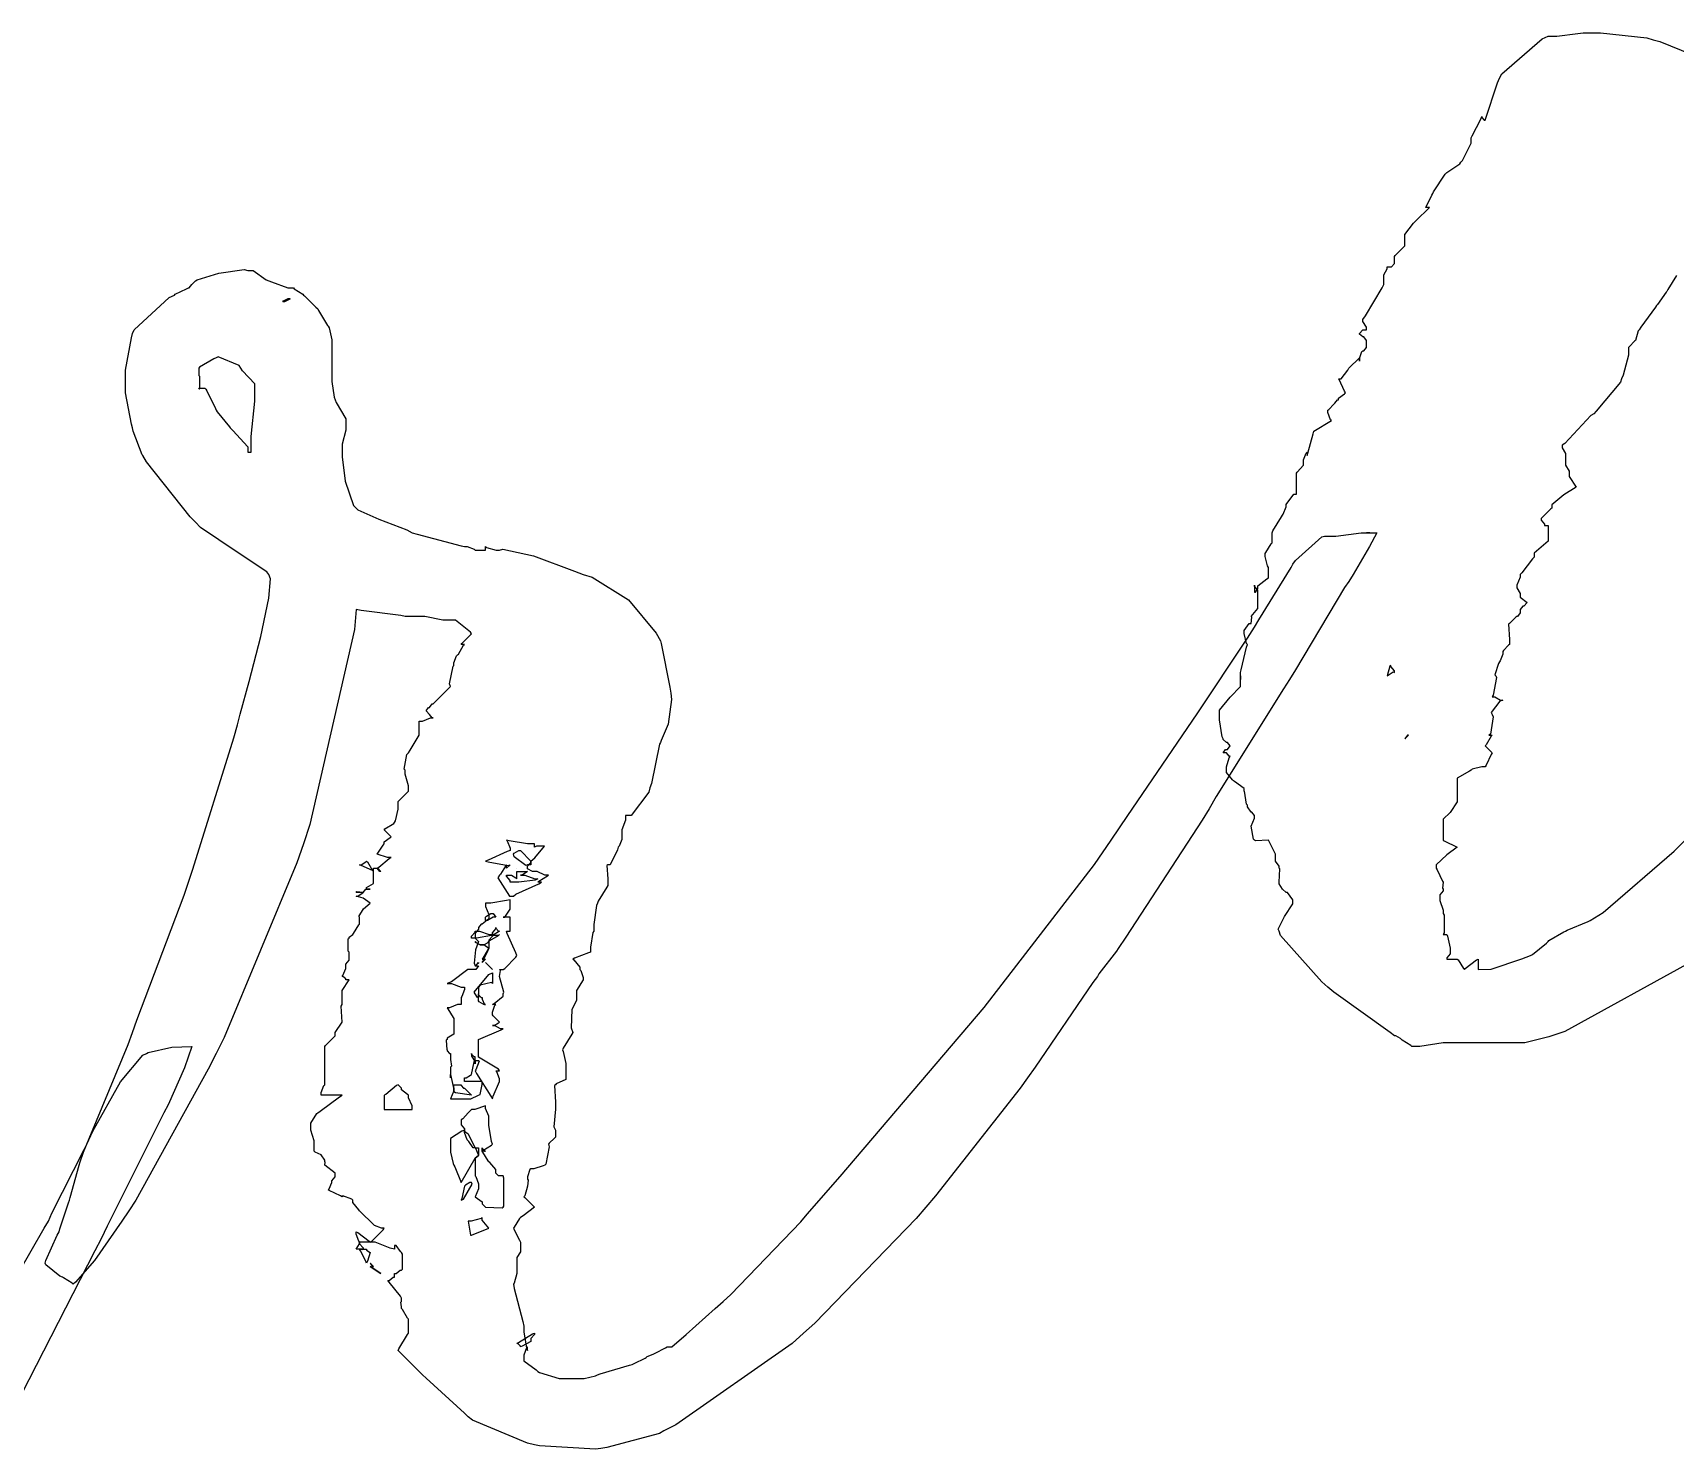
# Model space of a CAD drawing. Extents: x 51 to 306, y 22 to 311.
# Drawn here: x 119.29 to 135.87, y 203.09 to 217.38 of the extents above; entities that cross this region are included whole.
import ezdxf

# ---------------------------------------------------------------- set-up
doc = ezdxf.new("R2010")
doc.units = 0
doc.header["$MEASUREMENT"] = 0

msp = doc.modelspace()

# ---------------------------------------------------------------- linework, layer by layer
at = {"color": 7}
for points in [[(136.048, 208.015), (134.753, 207.301), (134.621, 207.257), (134.593, 207.249), (134.349, 207.187), (134.268, 207.187), (134.162, 207.187), (133.922, 207.187), (133.843, 207.187), (133.79, 207.187), (133.671, 207.187), (133.633, 207.187), (133.526, 207.187), (133.288, 207.151), (133.21, 207.151), (133.2, 207.161), (133.112, 207.213), (133.103, 207.221), (133.094, 207.231), (133.048, 207.257), (133.033, 207.257), (132.989, 207.293), (132.423, 207.698), (132.362, 207.75), (132.3, 207.804), (131.885, 208.271), (131.869, 208.315), (131.859, 208.333), (131.925, 208.461), (132.009, 208.589), (132.009, 208.632), (132.009, 208.632), (131.955, 208.704), (131.939, 208.704), (131.903, 208.738), (131.903, 208.738), (131.869, 208.792), (131.869, 208.808), (131.869, 208.808), (131.877, 208.942), (131.869, 208.951), (131.869, 208.969), (131.833, 209.021), (131.833, 209.021), (131.833, 209.091), (131.763, 209.233), (131.763, 209.233), (131.63, 209.225), (131.622, 209.233), (131.612, 209.243), (131.586, 209.374), (131.586, 209.374), (131.586, 209.374), (131.622, 209.454), (131.622, 209.48), (131.622, 209.48), (131.594, 209.514), (131.586, 209.514), (131.586, 209.514), (131.55, 209.568), (131.55, 209.586), (131.541, 209.596), (131.521, 209.726), (131.516, 209.726), (131.516, 209.754), (131.418, 209.824), (131.41, 209.833), (131.4, 209.842), (131.34, 209.915), (131.34, 209.939), (131.34, 209.974), (131.364, 210.063), (131.374, 210.079), (131.364, 210.079), (131.34, 210.115), (131.34, 210.115), (131.304, 210.115), (131.304, 210.115), (131.33, 210.149), (131.34, 210.149), (131.348, 210.149), (131.374, 210.185), (131.374, 210.185), (131.374, 210.185), (131.348, 210.22), (131.34, 210.22), (131.34, 210.22), (131.304, 210.247), (131.304, 210.256), (131.294, 210.274), (131.269, 210.446), (131.269, 210.502), (131.269, 210.546), (131.374, 210.675), (131.48, 210.785), (131.48, 210.821), (131.48, 210.891), (131.48, 210.891), (131.48, 210.865), (131.48, 210.855), (131.48, 210.891), (131.48, 210.925), (131.488, 210.953), (131.541, 211.182), (131.55, 211.208), (131.541, 211.218), (131.516, 211.317), (131.516, 211.35), (131.516, 211.35), (131.568, 211.42), (131.586, 211.42), (131.586, 211.42), (131.594, 211.482), (131.586, 211.49), (131.586, 211.49), (131.656, 211.57), (131.656, 211.596), (131.656, 211.632), (131.656, 211.711), (131.656, 211.737), (131.656, 211.755), (131.622, 211.795), (131.622, 211.807), (131.622, 211.807), (131.622, 211.737), (131.622, 211.737), (131.622, 211.737), (131.63, 211.737), (131.656, 211.773), (131.656, 211.773), (131.656, 211.8), (131.745, 211.871), (131.763, 211.879), (131.763, 211.879), (131.763, 211.905), (131.763, 211.913), (131.763, 211.931), (131.763, 211.971), (131.763, 211.983), (131.753, 212.001), (131.727, 212.095), (131.727, 212.126), (131.735, 212.135), (131.789, 212.223), (131.798, 212.232), (131.798, 212.258), (131.798, 212.317), (131.798, 212.336), (131.807, 212.354), (131.893, 212.496), (131.903, 212.513), (131.911, 212.523), (131.939, 212.596), (131.939, 212.619), (131.939, 212.619), (132.018, 212.725), (132.045, 212.725), (132.045, 212.743), (132.045, 212.783), (132.045, 212.795), (132.045, 212.795), (132.045, 212.823), (132.045, 212.831), (132.045, 212.859), (132.045, 212.918), (132.045, 212.937), (132.053, 212.947), (132.115, 213.019), (132.115, 213.042), (132.115, 213.07), (132.141, 213.14), (132.151, 213.148), (132.151, 213.148), (132.151, 213.123), (132.151, 213.114), (132.159, 213.14), (132.212, 213.334), (132.221, 213.36), (132.238, 213.37), (132.38, 213.458), (132.398, 213.467), (132.388, 213.476), (132.362, 213.548), (132.362, 213.571), (132.37, 213.581), (132.423, 213.634), (132.432, 213.643), (132.432, 213.643), (132.459, 213.677), (132.468, 213.677), (132.468, 213.695), (132.529, 213.739), (132.538, 213.747), (132.529, 213.765), (132.476, 213.881), (132.468, 213.89), (132.494, 213.89), (132.564, 213.978), (132.574, 213.996), (132.582, 214.005), (132.671, 214.092), (132.68, 214.1), (132.68, 214.1), (132.68, 214.075), (132.68, 214.066), (132.68, 214.093), (132.705, 214.164), (132.715, 214.172), (132.723, 214.172), (132.751, 214.206), (132.751, 214.206), (132.751, 214.224), (132.751, 214.264), (132.751, 214.277), (132.751, 214.277), (132.723, 214.313), (132.715, 214.313), (132.715, 214.313), (132.68, 214.34), (132.68, 214.348), (132.68, 214.348), (132.715, 214.383), (132.715, 214.383), (132.751, 214.383), (132.751, 214.41), (132.715, 214.469), (132.715, 214.489), (132.741, 214.525), (132.909, 214.807), (132.927, 214.842), (132.927, 214.86), (132.927, 214.912), (132.927, 214.912), (132.927, 214.939), (132.961, 214.999), (132.961, 215.018), (132.997, 215.018), (133.005, 215.018), (133.033, 215.054), (133.033, 215.054), (133.033, 215.054), (133.033, 215.108), (133.033, 215.124), (133.041, 215.134), (133.128, 215.222), (133.138, 215.23), (133.138, 215.248), (133.138, 215.288), (133.138, 215.301), (133.138, 215.345), (133.226, 215.46), (133.244, 215.477), (133.26, 215.495), (133.376, 215.609), (133.386, 215.617), (133.35, 215.617), (133.35, 215.617), (133.411, 215.742), (133.42, 215.76), (133.429, 215.777), (133.544, 215.954), (133.562, 215.97), (133.562, 215.97), (133.693, 216.06), (133.703, 216.076), (133.719, 216.094), (133.809, 216.267), (133.809, 216.323), (133.817, 216.341), (133.905, 216.509), (133.915, 216.535), (133.915, 216.527), (133.94, 216.499), (133.949, 216.499), (133.949, 216.499), (134.074, 216.878), (134.092, 216.922), (134.118, 216.966), (134.523, 217.321), (134.585, 217.347), (134.673, 217.347), (134.884, 217.373), (134.938, 217.381), (135.114, 217.381), (135.581, 217.329), (135.643, 217.311), (135.713, 217.295), (136.357, 217.03)], [(135.88, 214.931), (135.792, 214.789), (135.783, 214.771), (135.774, 214.763), (135.687, 214.639), (135.679, 214.629), (135.669, 214.613), (135.519, 214.41), (135.503, 214.383), (135.493, 214.375), (135.467, 214.277), (135.467, 214.277), (135.457, 214.268), (135.405, 214.216), (135.396, 214.206), (135.396, 214.128), (135.342, 213.925), (135.326, 213.89), (135.316, 213.855), (135.07, 213.564), (135.044, 213.537), (135.016, 213.52), (134.752, 213.236), (134.725, 213.218), (134.725, 213.192), (134.761, 213.134), (134.761, 213.114), (134.761, 213.114), (134.761, 213.06), (134.761, 213.042), (134.761, 213.016), (134.797, 212.958), (134.797, 212.937), (134.797, 212.903), (134.867, 212.795), (134.867, 212.795), (134.867, 212.795), (134.743, 212.717), (134.621, 212.617), (134.621, 212.585), (134.611, 212.576), (134.523, 212.488), (134.515, 212.478), (134.515, 212.462), (134.549, 212.422), (134.549, 212.408), (134.585, 212.408), (134.585, 212.302), (134.585, 212.249), (134.444, 212.13), (134.444, 212.09), (134.426, 212.073), (134.319, 211.931), (134.302, 211.913), (134.302, 211.887), (134.268, 211.807), (134.268, 211.807), (134.268, 211.781), (134.302, 211.723), (134.302, 211.703), (134.302, 211.685), (134.372, 211.631), (134.372, 211.631), (134.338, 211.596), (134.328, 211.596), (134.302, 211.56), (134.302, 211.56), (134.302, 211.56), (134.302, 211.536), (134.302, 211.526), (134.302, 211.526), (134.276, 211.49), (134.268, 211.49), (134.258, 211.482), (134.196, 211.42), (134.196, 211.42), (134.186, 211.412), (134.196, 211.259), (134.196, 211.208), (134.186, 211.2), (134.134, 211.147), (134.126, 211.138), (134.126, 211.111), (134.1, 211.041), (134.092, 211.031), (134.082, 211.015), (134.046, 210.9), (134.056, 210.891), (134.064, 210.874), (134.028, 210.697), (134.02, 210.679), (134.046, 210.679), (134.105, 210.644), (134.126, 210.644), (134.098, 210.636), (134.01, 210.52), (134.02, 210.502), (134.028, 210.476), (134.002, 210.301), (133.985, 210.292), (133.985, 210.292), (134.01, 210.292), (134.02, 210.292), (134.01, 210.283), (133.958, 210.195), (133.949, 210.185), (133.985, 210.149), (134.02, 210.115), (134.01, 210.097), (133.958, 209.991), (133.949, 209.973), (133.914, 209.973), (133.817, 209.948), (133.809, 209.939), (133.791, 209.93), (133.667, 209.857), (133.667, 209.833), (133.667, 209.806), (133.667, 209.747), (133.667, 209.726), (133.667, 209.726), (133.667, 209.674), (133.667, 209.656), (133.667, 209.62), (133.597, 209.512), (133.526, 209.444), (133.526, 209.444), (133.526, 209.444), (133.526, 209.392), (133.526, 209.374), (133.526, 209.357), (133.526, 209.317), (133.526, 209.303), (133.526, 209.287), (133.526, 209.247), (133.526, 209.233), (133.535, 209.225), (133.667, 209.161), (133.667, 209.161), (133.667, 209.161), (133.561, 209.083), (133.456, 208.984), (133.456, 208.951), (133.464, 208.934), (133.517, 208.818), (133.526, 208.808), (133.526, 208.808), (133.517, 208.748), (133.526, 208.738), (133.526, 208.722), (133.49, 208.682), (133.49, 208.668), (133.49, 208.624), (133.526, 208.525), (133.526, 208.492), (133.535, 208.475), (133.535, 208.297), (133.526, 208.279), (133.526, 208.279), (133.552, 208.279), (133.562, 208.279), (133.57, 208.263), (133.597, 208.143), (133.597, 208.103), (133.597, 208.087), (133.562, 208.046), (133.562, 208.033), (133.588, 208.033), (133.646, 208.033), (133.667, 208.033), (133.675, 208.025), (133.729, 207.936), (133.739, 207.927), (133.747, 207.936), (133.861, 208.025), (133.879, 208.033), (133.879, 208.033), (133.879, 207.981), (133.879, 207.963), (133.879, 207.963), (133.879, 207.936), (133.879, 207.927), (133.879, 207.927), (134.011, 207.932), (134.32, 208.034), (134.408, 208.069), (134.425, 208.078), (134.567, 208.193), (134.585, 208.209), (134.593, 208.219), (134.743, 208.307), (134.761, 208.315), (134.778, 208.325), (134.99, 208.413), (135.008, 208.421), (135.14, 208.501), (135.858, 209.123), (136.595, 209.868)], [(118.877, 204.4), (119.407, 205.317), (119.451, 205.387), (119.485, 205.467), (119.811, 206.11), (119.838, 206.163), (119.899, 206.295), (120.177, 206.794), (120.402, 207.064), (120.438, 207.081), (120.456, 207.09), (120.694, 207.143), (120.897, 207.151), (120.897, 207.151), (120.897, 207.151), (120.821, 206.936), (120.658, 206.561), (120.614, 206.481), (120.57, 206.393), (120.041, 205.335), (119.98, 205.21), (119.918, 205.088), (119.177, 203.642)]]:
    msp.add_lwpolyline(points, dxfattribs=at)
for points in [[(122.696, 205.176), (122.713, 205.186), (122.827, 205.3), (122.837, 205.317), (122.809, 205.317), (122.739, 205.344), (122.731, 205.353), (122.721, 205.362), (122.607, 205.476), (122.59, 205.493), (122.581, 205.503), (122.52, 205.576), (122.52, 205.599), (122.51, 205.609), (122.422, 205.643), (122.414, 205.633), (122.396, 205.643), (122.282, 205.697), (122.273, 205.705), (122.282, 205.715), (122.308, 205.776), (122.308, 205.776), (122.308, 205.794), (122.344, 205.833), (122.344, 205.846), (122.344, 205.873), (122.238, 205.952), (122.238, 205.952), (122.238, 205.952), (122.242, 205.982), (122.238, 205.986), (122.238, 206.004), (122.202, 206.058), (122.202, 206.058), (122.202, 206.058), (122.14, 206.084), (122.131, 206.092), (122.131, 206.128), (122.131, 206.128), (122.131, 206.155), (122.131, 206.163), (122.131, 206.163), (122.131, 206.19), (122.131, 206.199), (122.131, 206.199), (122.097, 206.305), (122.097, 206.339), (122.097, 206.375), (122.157, 206.473), (122.167, 206.481), (122.193, 206.499), (122.386, 206.641), (122.414, 206.658), (122.36, 206.658), (122.24, 206.658), (122.202, 206.658), (122.202, 206.685), (122.228, 206.755), (122.238, 206.764), (122.238, 206.843), (122.238, 207.021), (122.238, 207.081), (122.238, 207.099), (122.238, 207.138), (122.238, 207.151), (122.246, 207.161), (122.334, 207.249), (122.344, 207.257), (122.344, 207.293), (122.414, 207.397), (122.414, 207.397), (122.414, 207.397), (122.404, 207.558), (122.414, 207.574), (122.414, 207.592), (122.414, 207.633), (122.414, 207.646), (122.414, 207.646), (122.414, 207.699), (122.414, 207.716), (122.484, 207.822), (122.45, 207.822), (122.45, 207.832), (122.422, 207.856), (122.414, 207.856), (122.422, 207.866), (122.45, 207.939), (122.45, 207.963), (122.45, 207.981), (122.484, 208.02), (122.484, 208.033), (122.484, 208.051), (122.484, 208.091), (122.484, 208.103), (122.475, 208.113), (122.475, 208.237), (122.484, 208.245), (122.484, 208.255), (122.52, 208.279), (122.52, 208.279), (122.528, 208.289), (122.581, 208.377), (122.59, 208.385), (122.59, 208.403), (122.59, 208.443), (122.59, 208.456), (122.583, 208.463), (122.629, 208.541), (122.696, 208.598), (122.696, 208.598), (122.696, 208.598), (122.625, 208.647), (122.554, 208.668), (122.554, 208.668), (122.572, 208.668), (122.616, 208.696), (122.626, 208.704), (122.626, 208.704), (122.651, 208.738), (122.66, 208.738), (122.696, 208.738), (122.66, 208.738), (122.66, 208.756), (122.731, 208.796), (122.731, 208.808), (122.731, 208.808), (122.731, 208.862), (122.731, 208.88), (122.731, 208.88), (122.731, 208.934), (122.731, 208.951), (122.731, 208.951), (122.757, 208.951), (122.767, 208.951), (122.775, 208.951), (122.803, 208.915), (122.803, 208.915), (122.793, 208.915), (122.767, 208.951), (122.767, 208.951), (122.783, 208.96), (122.889, 209.048), (122.907, 209.057), (122.871, 209.057), (122.767, 209.091), (122.767, 209.091), (122.767, 209.091), (122.827, 209.181), (122.837, 209.197), (122.837, 209.215), (122.898, 209.259), (122.907, 209.267), (122.898, 209.277), (122.845, 209.33), (122.837, 209.338), (122.845, 209.348), (122.934, 209.401), (122.943, 209.41), (122.951, 209.427), (122.979, 209.547), (122.979, 209.586), (122.979, 209.622), (123.074, 209.718), (123.083, 209.726), (123.083, 209.78), (123.049, 209.9), (123.049, 209.939), (123.039, 209.948), (123.066, 210.097), (123.083, 210.115), (123.101, 210.141), (123.19, 210.292), (123.19, 210.292), (123.19, 210.292), (123.19, 210.345), (123.19, 210.362), (123.19, 210.362), (123.19, 210.415), (123.19, 210.432), (123.224, 210.432), (123.304, 210.468), (123.332, 210.468), (123.322, 210.468), (123.296, 210.502), (123.296, 210.502), (123.26, 210.538), (123.26, 210.538), (123.286, 210.572), (123.296, 210.572), (123.296, 210.572), (123.322, 210.608), (123.332, 210.608), (123.348, 210.626), (123.49, 210.768), (123.508, 210.785), (123.498, 210.812), (123.533, 210.989), (123.542, 210.997), (123.542, 211.023), (123.569, 211.093), (123.578, 211.102), (123.587, 211.111), (123.639, 211.2), (123.649, 211.208), (123.613, 211.208), (123.621, 211.218), (123.709, 211.306), (123.719, 211.314), (123.709, 211.332), (123.558, 211.454), (123.508, 211.454), (123.428, 211.454), (123.249, 211.49), (123.19, 211.49), (123.154, 211.49), (123.075, 211.49), (123.049, 211.49), (123.005, 211.5), (122.607, 211.552), (122.554, 211.56), (122.537, 211.358), (122.087, 209.392), (122.025, 209.197), (121.955, 209.004), (121.222, 207.24), (121.143, 207.081), (121.063, 206.922), (120.332, 205.599), (120.261, 205.493), (120.191, 205.388), (119.913, 204.991), (119.724, 204.77), (119.698, 204.752), (119.688, 204.761), (119.6, 204.815), (119.592, 204.823), (119.564, 204.833), (119.423, 204.947), (119.415, 204.964), (119.423, 204.991), (119.538, 205.246), (119.556, 205.281), (119.564, 205.309), (119.652, 205.573), (119.662, 205.599), (119.67, 205.627), (119.759, 205.952), (119.768, 205.986), (119.803, 206.084), (120.253, 207.17), (120.297, 207.293), (120.341, 207.417), (120.818, 208.676), (120.862, 208.808), (120.906, 208.941), (121.32, 210.264), (121.356, 210.396), (121.384, 210.506), (121.474, 210.833), (121.593, 211.288), (121.672, 211.676), (121.69, 211.869), (121.672, 211.913), (121.655, 211.941), (121.354, 212.139), (120.985, 212.39), (120.933, 212.442), (120.879, 212.496), (120.438, 213.052), (120.403, 213.114), (120.394, 213.123), (120.305, 213.36), (120.297, 213.395), (120.288, 213.431), (120.227, 213.749), (120.227, 213.854), (120.227, 213.978), (120.288, 214.304), (120.297, 214.348), (120.314, 214.384), (120.667, 214.709), (120.72, 214.735), (120.729, 214.745), (120.844, 214.798), (120.862, 214.806), (120.87, 214.806), (120.897, 214.842), (120.897, 214.842), (120.933, 214.878), (120.949, 214.887), (121.17, 214.957), (121.426, 214.992), (121.462, 214.982), (121.514, 214.982), (121.646, 214.887), (121.672, 214.878), (121.699, 214.869), (121.864, 214.806), (121.921, 214.806), (121.929, 214.798), (122.016, 214.745), (122.025, 214.735), (122.034, 214.727), (122.149, 214.613), (122.167, 214.595), (122.175, 214.579), (122.264, 214.428), (122.273, 214.419), (122.282, 214.402), (122.308, 214.282), (122.308, 214.242), (122.308, 214.198), (122.308, 214.099), (122.308, 214.066), (122.308, 214.066), (122.308, 214.013), (122.308, 213.996), (122.308, 213.978), (122.308, 213.938), (122.308, 213.924), (122.308, 213.863), (122.334, 213.705), (122.344, 213.677), (122.352, 213.651), (122.45, 213.486), (122.45, 213.431), (122.45, 213.37), (122.414, 213.231), (122.414, 213.184), (122.414, 213.102), (122.444, 212.857), (122.528, 212.611), (122.554, 212.585), (122.572, 212.567), (122.783, 212.474), (123.066, 212.364), (123.119, 212.336), (123.172, 212.32), (123.613, 212.205), (123.649, 212.196), (123.675, 212.196), (123.745, 212.17), (123.755, 212.16), (123.781, 212.16), (123.84, 212.16), (123.861, 212.16), (123.861, 212.16), (123.861, 212.188), (123.861, 212.196), (123.869, 212.188), (123.968, 212.16), (124.001, 212.16), (124.036, 212.17), (124.345, 212.103), (124.759, 211.949), (124.847, 211.913), (124.936, 211.887), (125.302, 211.659), (125.581, 211.323), (125.625, 211.244), (125.633, 211.218), (125.72, 210.777), (125.729, 210.715), (125.738, 210.654), (125.703, 210.402), (125.633, 210.238), (125.625, 210.22), (125.615, 210.203), (125.535, 209.806), (125.519, 209.762), (125.509, 209.718), (125.331, 209.48), (125.272, 209.48), (125.272, 209.436), (125.236, 209.337), (125.236, 209.303), (125.236, 209.303), (125.236, 209.277), (125.236, 209.267), (125.236, 209.241), (125.209, 209.171), (125.2, 209.161), (125.191, 209.135), (125.119, 208.985), (125.096, 208.985), (125.086, 208.977), (125.096, 208.844), (125.096, 208.844), (125.096, 208.774), (125.086, 208.758), (124.998, 208.616), (124.99, 208.598), (124.98, 208.572), (124.954, 208.38), (124.954, 208.315), (124.944, 208.299), (124.919, 208.153), (124.919, 208.103), (124.901, 208.095), (124.759, 208.043), (124.743, 208.033), (124.751, 208.025), (124.813, 207.952), (124.813, 207.927), (124.821, 207.918), (124.847, 207.847), (124.847, 207.822), (124.838, 207.814), (124.786, 207.725), (124.777, 207.716), (124.777, 207.68), (124.777, 207.646), (124.777, 207.615), (124.733, 207.523), (124.725, 207.337), (124.743, 207.293), (124.733, 207.275), (124.645, 207.134), (124.637, 207.117), (124.645, 207.099), (124.671, 206.98), (124.671, 206.94), (124.671, 206.914), (124.671, 206.854), (124.671, 206.834), (124.671, 206.817), (124.575, 206.773), (124.567, 206.764), (124.557, 206.755), (124.567, 206.587), (124.567, 206.587), (124.567, 206.517), (124.549, 206.34), (124.567, 206.305), (124.567, 206.288), (124.567, 206.248), (124.567, 206.235), (124.557, 206.226), (124.503, 206.173), (124.495, 206.163), (124.503, 206.137), (124.468, 205.962), (124.46, 205.952), (124.442, 205.944), (124.349, 205.916), (124.318, 205.916), (124.309, 205.908), (124.284, 205.835), (124.284, 205.81), (124.292, 205.802), (124.284, 205.74), (124.284, 205.74), (124.284, 205.74), (124.256, 205.643), (124.248, 205.633), (124.256, 205.625), (124.345, 205.539), (124.354, 205.529), (124.354, 205.529), (124.24, 205.441), (124.214, 205.423), (124.204, 205.414), (124.15, 205.326), (124.142, 205.317), (124.15, 205.3), (124.204, 205.194), (124.214, 205.176), (124.214, 205.14), (124.214, 205.104), (124.214, 205.078), (124.178, 205.02), (124.178, 205), (124.178, 204.973), (124.178, 204.914), (124.178, 204.894), (124.178, 204.859), (124.15, 204.761), (124.142, 204.752), (124.15, 204.707), (124.238, 204.373), (124.248, 204.329), (124.248, 204.268), (124.274, 204.109), (124.284, 204.082), (124.284, 204.082), (124.284, 204.109), (124.284, 204.118), (124.274, 204.109), (124.248, 204.036), (124.248, 204.012), (124.248, 203.977), (124.372, 203.888), (124.39, 203.87), (124.406, 203.861), (124.605, 203.799), (124.671, 203.799), (124.671, 203.799), (124.725, 203.799), (124.743, 203.799), (124.743, 203.799), (124.795, 203.799), (124.813, 203.799), (124.857, 203.799), (124.972, 203.827), (124.99, 203.835), (125.016, 203.845), (125.315, 203.933), (125.342, 203.942), (125.359, 203.951), (125.473, 204.003), (125.483, 204.012), (125.491, 204.021), (125.553, 204.046), (125.553, 204.046), (125.571, 204.056), (125.677, 204.109), (125.695, 204.118), (125.742, 204.118), (125.884, 204.242), (126.179, 204.505), (126.258, 204.575), (126.337, 204.647), (127.044, 205.379), (127.106, 205.457), (127.441, 205.838), (128.892, 207.544), (130.007, 208.986), (130.175, 209.233), (130.342, 209.48), (131.043, 210.508), (131.55, 211.27), (131.622, 211.384), (131.666, 211.456), (131.991, 211.985), (132.009, 212.019), (132.035, 212.055), (132.3, 212.294), (132.328, 212.302), (132.442, 212.302), (132.698, 212.336), (132.785, 212.336), (132.751, 212.336), (132.777, 212.336), (132.857, 212.336), (132.857, 212.336), (132.857, 212.336), (132.781, 212.196), (132.618, 211.915), (132.574, 211.843), (132.53, 211.782), (132.035, 210.953), (131.975, 210.855), (131.913, 210.759), (131.233, 209.674), (131.163, 209.55), (131.092, 209.436), (130.324, 208.255), (130.245, 208.139), (130.227, 208.113), (130.051, 207.884), (130.035, 207.856), (129.99, 207.796), (129.407, 206.94), (129.329, 206.834), (129.257, 206.729), (128.402, 205.643), (128.305, 205.529), (128.207, 205.414), (127.185, 204.356), (127.07, 204.258), (126.954, 204.154), (125.782, 203.332), (125.659, 203.27), (125.615, 203.244), (125.086, 203.104), (125.024, 203.094), (124.97, 203.086), (124.406, 203.121), (124.354, 203.13), (124.283, 203.148), (123.729, 203.378), (123.685, 203.412), (123.649, 203.448), (123.26, 203.801), (123.226, 203.835), (123.198, 203.863), (123.005, 204.056), (122.979, 204.082), (122.987, 204.1), (123.074, 204.242), (123.083, 204.258), (123.083, 204.294), (123.083, 204.373), (123.083, 204.399), (123.074, 204.409), (123.022, 204.497), (123.013, 204.505), (123.013, 204.523), (123.007, 204.57), (123.013, 204.575), (123.013, 204.611), (123.004, 204.629), (122.889, 204.771), (122.873, 204.788), (122.889, 204.788), (122.929, 204.823), (122.943, 204.823), (122.943, 204.823), (122.943, 204.85), (122.943, 204.858), (122.96, 204.858), (123, 204.894), (123.013, 204.894), (123.022, 204.903), (123.022, 205.054), (123.013, 205.07), (123.004, 205.08), (122.958, 205.14), (122.943, 205.14), (122.943, 205.14), (122.943, 205.114), (122.943, 205.104), (122.899, 205.114), (122.746, 205.176), (122.696, 205.176)], [(121.885, 214.701), (121.885, 214.693), (121.831, 214.665), (121.815, 214.665), (121.823, 214.675), (121.868, 214.701), (121.885, 214.701)], [(121.039, 213.783), (121.047, 213.767), (121.134, 213.589), (121.143, 213.571), (121.152, 213.555), (121.275, 213.404), (121.285, 213.395), (121.311, 213.368), (121.462, 213.203), (121.462, 213.148), (121.496, 213.148), (121.496, 213.308), (121.532, 213.665), (121.532, 213.783), (121.532, 213.837), (121.408, 213.969), (121.392, 213.996), (121.374, 214.022), (121.161, 214.11), (121.143, 214.1), (121.117, 214.092), (120.975, 214.005), (120.967, 213.996), (120.967, 213.996), (120.967, 213.942), (120.967, 213.924), (120.975, 213.916), (120.975, 213.793), (120.967, 213.783), (120.975, 213.793), (121.029, 213.793), (121.039, 213.783)], [(133.033, 210.925), (133.033, 210.943), (132.997, 210.984), (132.997, 210.997), (132.988, 210.989), (132.961, 210.891), (132.961, 210.891), (132.961, 210.891), (133.022, 210.931), (133.033, 210.925)], [(133.174, 210.292), (133.164, 210.292), (133.138, 210.256), (133.138, 210.256), (133.138, 210.256), (133.174, 210.292), (133.174, 210.292)], [(124.001, 208.88), (123.986, 208.853), (124.102, 208.668), (124.142, 208.668), (124.168, 208.686), (124.397, 208.792), (124.424, 208.808), (124.39, 208.808), (124.398, 208.818), (124.485, 208.872), (124.495, 208.88), (124.459, 208.88), (124.38, 208.915), (124.354, 208.915), (124.336, 208.915), (124.284, 208.942), (124.284, 208.951), (124.284, 208.969), (124.318, 209.008), (124.318, 209.021), (124.357, 209.053), (124.455, 209.171), (124.375, 209.173), (124.354, 209.161), (124.354, 209.161), (124.354, 209.189), (124.354, 209.197), (124.283, 209.197), (124.098, 209.225), (124.072, 209.233), (124.08, 209.225), (124.108, 209.152), (124.108, 209.127), (124.08, 209.119), (123.887, 209.03), (123.861, 209.021), (123.887, 209.013), (124.09, 208.977), (124.108, 208.985), (124.108, 208.985), (124.072, 208.951), (124.072, 208.951), (124.072, 208.951), (124.072, 208.977), (124.072, 208.985), (124.062, 208.969), (124.01, 208.89), (124.001, 208.88)], [(122.59, 208.985), (122.607, 208.985), (122.651, 209.013), (122.66, 209.021), (122.669, 209.013), (122.721, 208.925), (122.731, 208.915), (122.721, 208.925), (122.607, 208.977), (122.59, 208.985)], [(124.214, 209.127), (124.222, 209.119), (124.309, 209.03), (124.318, 209.021), (124.318, 209.021), (124.318, 208.995), (124.318, 208.985), (124.318, 208.985), (124.292, 208.985), (124.284, 208.985), (124.266, 208.977), (124.15, 209.065), (124.142, 209.091), (124.15, 209.101), (124.197, 209.127), (124.214, 209.127)], [(124.214, 208.88), (124.258, 208.88), (124.357, 208.844), (124.39, 208.844), (124.362, 208.828), (124.197, 208.808), (124.142, 208.808), (124.108, 208.808), (124.108, 208.826), (124.072, 208.868), (124.072, 208.88), (124.108, 208.88), (124.124, 208.88), (124.168, 208.854), (124.178, 208.844), (124.178, 208.862), (124.178, 208.902), (124.178, 208.915), (124.214, 208.915), (124.23, 208.915), (124.284, 208.915), (124.284, 208.915), (124.284, 208.915), (124.23, 208.88), (124.214, 208.88)], [(124.178, 208.951), (124.178, 208.951), (124.178, 208.951), (124.178, 208.951)], [(122.554, 208.704), (122.563, 208.714), (122.626, 208.707), (122.626, 208.704), (122.608, 208.704), (122.567, 208.704), (122.554, 208.704)], [(123.861, 208.598), (123.861, 208.563), (123.895, 208.484), (123.895, 208.456), (123.895, 208.439), (123.825, 208.385), (123.825, 208.385), (123.815, 208.385), (123.789, 208.351), (123.789, 208.351), (123.789, 208.333), (123.755, 208.293), (123.755, 208.279), (123.755, 208.279), (123.755, 208.255), (123.755, 208.245), (123.755, 208.245), (123.789, 208.209), (123.789, 208.209), (123.789, 208.209), (123.758, 208.127), (123.745, 207.99), (123.755, 207.963), (123.789, 207.963), (123.789, 207.963), (123.763, 207.927), (123.755, 207.927), (123.683, 207.927), (123.516, 207.804), (123.472, 207.786), (123.516, 207.786), (123.615, 207.75), (123.649, 207.75), (123.649, 207.724), (123.621, 207.655), (123.613, 207.646), (123.613, 207.61), (123.613, 207.574), (123.577, 207.574), (123.498, 207.54), (123.472, 207.54), (123.48, 207.531), (123.533, 207.443), (123.542, 207.433), (123.542, 207.433), (123.542, 207.381), (123.542, 207.363), (123.542, 207.347), (123.542, 207.293), (123.542, 207.293), (123.542, 207.275), (123.472, 207.235), (123.472, 207.221), (123.463, 207.213), (123.469, 207.117), (123.472, 207.117), (123.472, 207.108), (123.498, 207.081), (123.508, 207.081), (123.508, 207.045), (123.508, 207.018), (123.516, 206.95), (123.508, 206.94), (123.508, 206.914), (123.508, 206.854), (123.508, 206.834), (123.508, 206.834), (123.508, 206.86), (123.508, 206.868), (123.508, 206.868), (123.533, 206.746), (123.542, 206.728), (123.542, 206.702), (123.508, 206.622), (123.508, 206.622), (123.508, 206.622), (123.64, 206.622), (123.685, 206.622), (123.711, 206.622), (123.789, 206.658), (123.789, 206.658), (123.807, 206.667), (123.825, 206.766), (123.825, 206.798), (123.825, 206.798), (123.797, 206.798), (123.789, 206.798), (123.753, 206.798), (123.675, 206.798), (123.649, 206.798), (123.649, 206.834), (123.665, 206.834), (123.709, 206.86), (123.719, 206.868), (123.719, 206.868), (123.745, 206.994), (123.755, 207.01), (123.755, 207.01), (123.779, 207.01), (123.789, 207.01), (123.797, 207.002), (123.763, 206.914), (123.755, 206.904), (123.771, 206.878), (123.913, 206.649), (123.931, 206.622), (123.939, 206.649), (124.001, 206.798), (124.001, 206.798), (124.001, 206.825), (123.974, 206.896), (123.965, 206.904), (124.001, 206.904), (123.992, 206.922), (123.789, 207.042), (123.789, 207.081), (123.789, 207.081), (123.789, 207.187), (123.789, 207.187), (123.789, 207.222), (124.019, 207.319), (124.037, 207.327), (124.01, 207.327), (123.95, 207.363), (123.931, 207.363), (123.948, 207.363), (123.992, 207.389), (124.001, 207.397), (123.992, 207.407), (123.939, 207.461), (123.931, 207.469), (123.931, 207.495), (123.956, 207.566), (123.965, 207.574), (123.931, 207.574), (123.948, 207.584), (124.037, 207.657), (124.037, 207.68), (124.045, 207.698), (124.001, 207.856), (124.001, 207.856), (124.001, 207.856), (124.01, 207.918), (124.001, 207.927), (124.001, 207.927), (124.027, 207.927), (124.037, 207.927), (124.054, 207.936), (124.168, 208.052), (124.178, 208.069), (124.168, 208.096), (124.08, 208.289), (124.072, 208.315), (124.072, 208.315), (124.098, 208.315), (124.108, 208.315), (124.108, 208.315), (124.108, 208.351), (124.108, 208.351), (124.108, 208.385), (124.108, 208.385), (124.108, 208.439), (124.108, 208.456), (124.09, 208.456), (124.05, 208.456), (124.037, 208.456), (124.054, 208.456), (124.108, 208.536), (124.108, 208.562), (124.108, 208.562), (124.108, 208.616), (124.108, 208.632), (124.072, 208.624), (123.913, 208.598), (123.861, 208.598)], [(123.931, 208.492), (123.939, 208.492), (123.965, 208.456), (123.965, 208.456), (123.939, 208.456), (123.88, 208.421), (123.861, 208.421), (123.861, 208.421), (123.861, 208.448), (123.861, 208.456), (123.869, 208.466), (123.915, 208.492), (123.931, 208.492)], [(123.931, 208.279), (123.931, 208.297), (123.965, 208.339), (123.965, 208.351), (123.965, 208.343), (123.992, 208.315), (124.001, 208.315), (123.992, 208.307), (123.946, 208.279), (123.931, 208.279)], [(123.719, 208.245), (123.719, 208.263), (123.755, 208.303), (123.755, 208.315), (123.799, 208.315), (123.898, 208.279), (123.931, 208.279), (123.921, 208.271), (123.769, 208.245), (123.719, 208.245)], [(123.825, 208.175), (123.807, 208.175), (123.763, 208.201), (123.755, 208.209), (123.763, 208.201), (123.808, 208.175), (123.825, 208.175)], [(123.825, 208.175), (123.842, 208.175), (123.886, 208.201), (123.895, 208.209), (123.895, 208.193), (123.895, 208.153), (123.895, 208.139), (123.895, 208.139), (123.842, 208.175), (123.825, 208.175), (123.825, 208.175), (123.825, 208.175), (123.825, 208.175)], [(123.931, 208.279), (123.931, 208.263), (123.895, 208.223), (123.895, 208.209), (123.904, 208.219), (123.992, 208.271), (124.001, 208.279), (123.992, 208.271), (123.939, 208.271), (123.931, 208.279)], [(123.825, 208.033), (123.842, 208.033), (123.886, 208.122), (123.895, 208.139), (123.886, 208.131), (123.833, 208.043), (123.825, 208.033)], [(123.825, 207.998), (123.825, 207.998), (123.851, 208.033), (123.861, 208.033), (123.861, 208.033), (123.825, 207.998), (123.825, 207.998)], [(123.789, 207.75), (123.789, 207.724), (123.789, 207.666), (123.789, 207.646), (123.779, 207.646), (123.755, 207.68), (123.755, 207.68), (123.745, 207.698), (123.895, 207.876), (123.931, 207.892), (123.931, 207.892), (123.931, 207.866), (123.931, 207.856), (123.931, 207.84), (123.931, 207.8), (123.931, 207.786), (123.921, 207.796), (123.807, 207.768), (123.789, 207.75)], [(123.789, 207.998), (123.789, 207.998), (123.789, 207.998), (123.789, 207.998), (123.789, 207.99), (123.755, 207.963), (123.755, 207.963), (123.763, 207.963), (123.789, 207.998), (123.789, 207.998)], [(123.931, 207.927), (123.861, 207.998), (123.931, 207.927)], [(123.861, 207.574), (123.843, 207.574), (123.797, 207.602), (123.789, 207.61), (123.789, 207.628), (123.789, 207.668), (123.789, 207.68), (123.789, 207.672), (123.815, 207.646), (123.825, 207.646), (123.825, 207.628), (123.851, 207.574), (123.861, 207.574)], [(123.755, 206.974), (123.755, 207.01), (123.755, 207.01), (123.755, 207.036), (123.755, 207.045), (123.745, 207.045), (123.719, 207.072), (123.719, 207.081), (123.719, 207.054), (123.755, 206.995), (123.755, 206.974)], [(122.979, 206.764), (122.961, 206.755), (122.853, 206.667), (122.837, 206.658), (122.837, 206.623), (122.837, 206.543), (122.837, 206.515), (122.907, 206.515), (123.066, 206.515), (123.119, 206.515), (123.119, 206.551), (123.083, 206.631), (123.083, 206.658), (123.074, 206.667), (123.013, 206.713), (123.013, 206.728), (122.979, 206.764)], [(123.542, 206.764), (123.559, 206.764), (123.599, 206.764), (123.613, 206.764), (123.613, 206.755), (123.639, 206.728), (123.649, 206.728), (123.685, 206.692), (123.685, 206.692), (123.719, 206.658), (123.719, 206.658), (123.719, 206.658), (123.559, 206.684), (123.542, 206.692), (123.542, 206.692), (123.542, 206.746), (123.542, 206.764)], [(123.508, 206.199), (123.508, 206.182), (123.508, 206.128), (123.508, 206.128), (123.508, 206.084), (123.533, 205.97), (123.542, 205.952), (123.551, 205.935), (123.613, 205.776), (123.613, 205.776), (123.755, 206.022), (123.755, 205.882), (123.755, 205.882), (123.755, 205.855), (123.755, 205.846), (123.763, 205.838), (123.789, 205.765), (123.789, 205.74), (123.789, 205.714), (123.755, 205.633), (123.755, 205.633), (123.755, 205.633), (123.825, 205.581), (123.825, 205.563), (123.861, 205.529), (123.861, 205.529), (124.027, 205.521), (124.037, 205.529), (124.045, 205.539), (124.045, 205.82), (124.037, 205.846), (124.001, 205.846), (123.992, 205.846), (123.965, 205.873), (123.965, 205.882), (123.965, 205.908), (123.904, 205.978), (123.895, 205.986), (123.886, 205.996), (123.833, 206.084), (123.825, 206.092), (123.833, 206.102), (123.921, 206.155), (123.931, 206.163), (123.921, 206.19), (123.895, 206.356), (123.895, 206.411), (123.895, 206.447), (123.861, 206.525), (123.861, 206.551), (123.861, 206.551), (123.753, 206.515), (123.719, 206.515), (123.719, 206.515), (123.685, 206.481), (123.685, 206.481), (123.685, 206.481), (123.631, 206.421), (123.613, 206.411), (123.613, 206.411), (123.613, 206.375), (123.613, 206.375), (123.613, 206.358), (123.649, 206.319), (123.649, 206.305), (123.621, 206.296), (123.508, 206.223), (123.508, 206.199)], [(123.685, 206.269), (123.693, 206.252), (123.745, 206.146), (123.755, 206.128), (123.737, 206.128), (123.693, 206.19), (123.685, 206.199), (123.675, 206.208), (123.649, 206.281), (123.649, 206.305), (123.649, 206.296), (123.685, 206.269), (123.685, 206.269)], [(123.755, 206.128), (123.789, 206.128), (123.789, 206.092), (123.789, 206.092), (123.789, 206.068), (123.789, 206.058), (123.789, 206.058), (123.763, 206.12), (123.755, 206.128)], [(123.789, 206.058), (123.789, 206.058), (123.789, 206.058), (123.789, 206.058), (123.789, 206.05), (123.755, 206.022), (123.755, 206.022), (123.755, 206.022), (123.789, 206.05), (123.789, 206.058), (123.789, 206.058), (123.789, 206.058), (123.789, 206.058)], [(123.825, 206.128), (123.825, 206.12), (123.851, 206.092), (123.861, 206.092), (123.825, 206.092), (123.825, 206.092), (123.825, 206.128), (123.825, 206.128)], [(123.613, 205.599), (123.639, 205.609), (123.727, 205.759), (123.719, 205.776), (123.701, 205.776), (123.657, 205.75), (123.649, 205.74), (123.649, 205.74), (123.621, 205.617), (123.613, 205.599)], [(123.685, 205.387), (123.685, 205.387), (123.709, 205.246), (123.719, 205.246), (123.895, 205.317), (123.895, 205.317), (123.825, 205.397), (123.825, 205.423), (123.815, 205.414), (123.716, 205.387), (123.685, 205.387)], [(122.59, 205.176), (122.581, 205.186), (122.554, 205.257), (122.554, 205.281), (122.572, 205.273), (122.687, 205.186), (122.696, 205.176), (122.669, 205.176), (122.61, 205.176), (122.59, 205.176)], [(122.554, 205.104), (122.554, 205.104), (122.59, 205.158), (122.59, 205.176), (122.59, 205.158), (122.626, 205.118), (122.626, 205.104), (122.608, 205.104), (122.554, 205.104), (122.554, 205.104)], [(122.696, 205.07), (122.696, 205.07), (122.669, 204.982), (122.66, 204.964), (122.651, 204.982), (122.598, 205.088), (122.59, 205.104), (122.59, 205.104), (122.621, 205.1), (122.626, 205.104), (122.66, 205.104), (122.66, 205.096), (122.696, 205.07), (122.696, 205.07)], [(122.696, 204.964), (122.696, 204.964), (122.696, 204.964), (122.696, 204.964), (122.696, 204.964), (122.721, 204.928), (122.731, 204.928), (122.731, 204.928), (122.696, 204.964), (122.696, 204.964)], [(122.803, 204.858), (122.696, 204.928), (122.803, 204.858)], [(124.354, 204.258), (124.354, 204.242), (124.318, 204.202), (124.318, 204.188), (124.318, 204.172), (124.23, 204.127), (124.214, 204.118), (124.214, 204.127), (124.186, 204.152), (124.178, 204.152), (124.194, 204.162), (124.336, 204.25), (124.354, 204.258)]]:
    msp.add_lwpolyline(points, close=True, dxfattribs=at)

doc.saveas('drawing.dxf')
